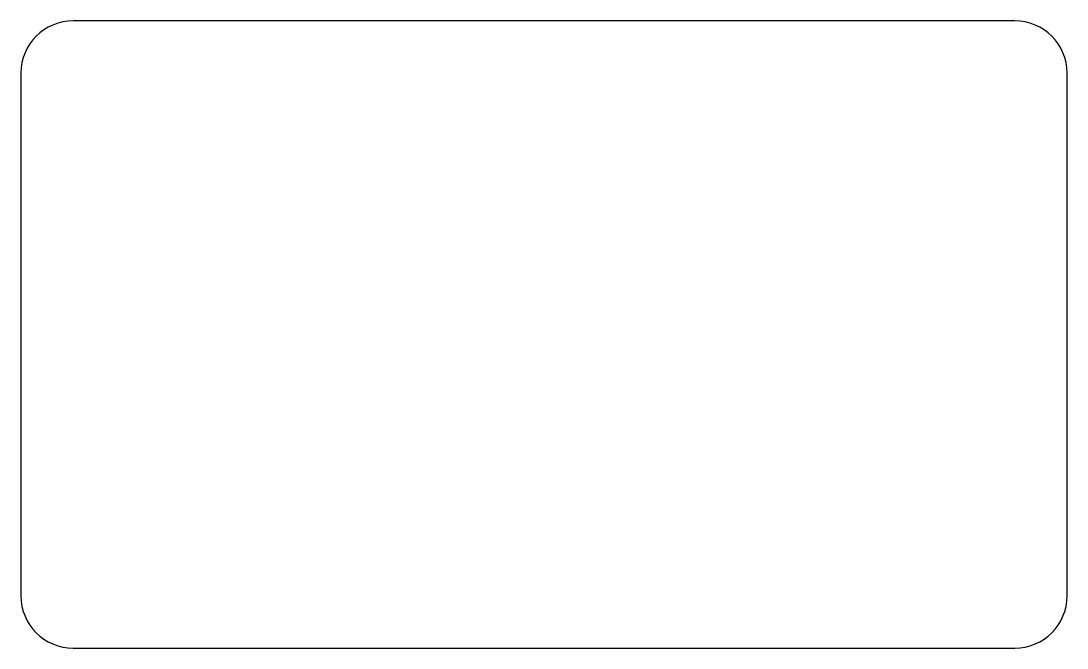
# Model space of a CAD drawing. Extents: x 0 to 100, y 0 to 60.
import ezdxf

# ---------------------------------------------------------------- set-up
doc = ezdxf.new("R2010")
doc.units = 0

msp = doc.modelspace()

# ---------------------------------------------------------------- linework, layer by layer
at = {"layer": 'Outline'}
msp.add_lwpolyline([(5, 0), (95, 0, 0.41421), (100, 5), (100, 55, 0.41421), (95, 60), (5, 60, 0.41421), (0, 55), (0, 5, 0.41421)], format="xyb", close=True, dxfattribs=at)

doc.saveas('drawing.dxf')
